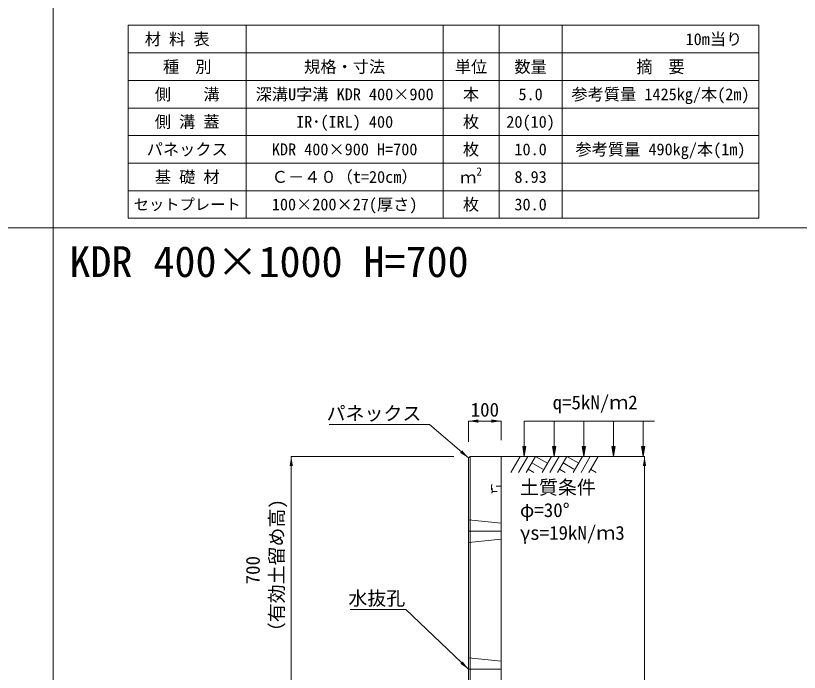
# Model space of a CAD drawing. Units: millimetres at full size. Extents: x 172874 to 217143, y 854931 to 903297.
# Drawn here: x 207428 to 209837, y 857964 to 859984 of the extents above; entities that cross this region are included whole.
import ezdxf
from ezdxf.enums import TextEntityAlignment as Align

# ---------------------------------------------------------------- set-up
doc = ezdxf.new("R2010")
doc.units = ezdxf.units.MM
doc.header["$LTSCALE"] = 20
doc.linetypes.add('DASHED', pattern=[7.5, 6, -1.5])
doc.linetypes.add('USER3', pattern=[1.35, 0.75, -0.6])
for name, color, linetype, lineweight in [('0_2', 7, 'Continuous', 20), ('Defpoints_3', 8, 'Continuous', 0), ('パネックスKDR', 2, 'Continuous', 13), ('図枠', 5, 'Continuous', 13), ('寸法・材料表', 7, 'Continuous', 13), ('寸法線', 7, 'Continuous', 13), ('引出線', 4, 'Continuous', 13), ('補助線', 8, 'Continuous', 13), ('ｲﾝｻｰﾄ', 3, 'USER3', 5), ('ﾊｯﾁﾝｸﾞ', 7, 'Continuous', 5)]:
    doc.layers.add(name, color=color, linetype=linetype, lineweight=lineweight)
doc.layers.add('文字', color=7, linetype='Continuous')
doc.styles.add('ＭＳ ゴシック', font='')
doc.styles.add('ＭＳ Ｐゴシック', font='')
doc.styles.get('ＭＳ ゴシック').set_extended_font_data('MS Gothic')
doc.styles.get('ＭＳ Ｐゴシック').set_extended_font_data('MS PGothic')

# ---------------------------------------------------------------- blocks, each defined once
blk = doc.blocks.new('filled_arrow')
at = {"color": 0, "linetype": 'Continuous', "lineweight": -2}
blk.add_solid([(7.5, 1.25), (0, 0), (7.5, -1.25)], dxfattribs=at)

msp = doc.modelspace()

# ---------------------------------------------------------------- hatches: boundary and pattern name
at = {"layer": '寸法線'}
for points in [[(208996.31, 858658.52), (208991.31, 858628.52), (208986.31, 858658.52)], [(209087.73, 858658.52), (209082.73, 858628.52), (209077.73, 858658.52)], [(209179.14, 858658.52), (209174.14, 858628.52), (209169.14, 858658.52)], [(209270.55, 858658.52), (209265.55, 858628.52), (209260.55, 858658.52)], [(209361.93, 858658.52), (209356.93, 858628.52), (209351.93, 858658.52)]]:
    msp.add_hatch(color=256, dxfattribs=at).paths.add_polyline_path(points)

# ---------------------------------------------------------------- linework, layer by layer
at = {"layer": '0_2'}
msp.add_line((208919.9, 858628.52), (209319.9, 858628.52), dxfattribs=at)
at = {"layer": 'Defpoints_3'}
for p, q in [((207773.45, 859954.4), (209712.35, 859954.4)), ((207773.45, 859954.4), (207773.45, 859869.22)), ((208136.45, 859954.4), (208136.45, 859869.22)), ((208741.45, 859954.4), (208741.45, 859869.22)), ((208913.75, 859954.4), (208913.75, 859869.22)), ((209107.35, 859954.4), (209107.35, 859869.22)), ((209712.35, 859954.4), (209712.35, 859869.22))]:
    msp.add_line(p, q, dxfattribs=at)
at = {"layer": 'パネックスKDR'}
for p, q in [((208819.9, 858623.52), (208824.9, 858628.52)), ((208819.9, 858623.52), (208819.9, 857928.52)), ((208824.9, 858628.52), (208919.9, 858628.52)), ((208919.9, 858628.52), (208919.9, 856673.52))]:
    msp.add_line(p, q, dxfattribs=at)
at = {"layer": 'パネックスKDR', "lineweight": 5}
msp.add_line((208824.9, 858628.52), (208824.9, 857928.52), dxfattribs=at)
at = {"layer": 'パネックスKDR', "linetype": 'DASHED', "lineweight": 9}
for p, q in [((208819.9, 858433.52), (208919.9, 858423.52)), ((208819.9, 858363.52), (208919.9, 858373.52)), ((208819.9, 858008.52), (208919.9, 857998.52))]:
    msp.add_line(p, q, dxfattribs=at)
at = {"layer": '図枠'}
for p, q in [((207542.9, 874031.02), (207542.9, 855531.02)), ((196742.9, 859331.02), (217142.9, 859331.02))]:
    msp.add_line(p, q, dxfattribs=at)
at = {"layer": '寸法・材料表'}
for p, q in [((207773.45, 859869.22), (209712.35, 859869.22)), ((207773.45, 859869.22), (207773.45, 859361.02)), ((208136.45, 859869.22), (208136.45, 859361.02)), ((208741.45, 859869.22), (208741.45, 859361.02)), ((208913.75, 859869.22), (208913.75, 859361.02)), ((209107.35, 859869.22), (209107.35, 859361.02)), ((209712.35, 859869.22), (209712.35, 859361.02)), ((207773.45, 859784.52), (209712.35, 859784.52)), ((207773.45, 859699.82), (209712.35, 859699.82)), ((207773.45, 859615.12), (209712.35, 859615.12)), ((207773.45, 859530.42), (209712.35, 859530.42)), ((207773.45, 859445.72), (209712.35, 859445.72)), ((207773.45, 859361.02), (209712.35, 859361.02))]:
    msp.add_line(p, q, dxfattribs=at)
at = {"layer": '寸法線'}
for p, q in [((208819.9, 858737.07), (208919.9, 858737.07)), ((208819.9, 858673.52), (208819.9, 858737.07)), ((208919.9, 858678.52), (208919.9, 858737.07)), ((208274.9, 857928.52), (208274.9, 858628.52)), ((208774.9, 858628.52), (208274.9, 858628.52)), ((208969.9, 858628.52), (209360.74, 858628.52)), ((209360.74, 856673.52), (209360.74, 858628.52))]:
    msp.add_line(p, q, dxfattribs=at)
at = {"layer": '寸法線', "lineweight": 9}
for p, q in [((209391.31, 858737.07), (208991.31, 858737.07)), ((208991.31, 858658.52), (208991.31, 858737.07)), ((209082.73, 858658.52), (209082.73, 858737.07)), ((209174.14, 858658.52), (209174.14, 858737.07)), ((209265.55, 858658.52), (209265.55, 858737.07)), ((209356.93, 858658.52), (209356.93, 858737.07))]:
    msp.add_line(p, q, dxfattribs=at)
for points in [[(208996.31, 858658.52), (208991.31, 858628.52), (208986.31, 858658.52)], [(209087.73, 858658.52), (209082.73, 858628.52), (209077.73, 858658.52)], [(209179.14, 858658.52), (209174.14, 858628.52), (209169.14, 858658.52)], [(209270.55, 858658.52), (209265.55, 858628.52), (209260.55, 858658.52)], [(209361.93, 858658.52), (209356.93, 858628.52), (209351.93, 858658.52)]]:
    msp.add_lwpolyline(points, close=True, dxfattribs=at)
at = {"layer": '引出線'}
for points in [[(208819.9, 858623.52), (208699.69, 858726.98), (208391.44, 858726.98)], [(208819.9, 857973.52), (208627.44, 858156.97), (208455.7, 858156.97)]]:
    msp.add_lwpolyline(points, dxfattribs=at)
at = {"layer": '補助線'}
for p, q in [((208819.9, 858398.52), (208919.9, 858398.52)), ((208819.9, 857973.52), (208919.9, 857973.52))]:
    msp.add_line(p, q, dxfattribs=at)
at = {"layer": 'ｲﾝｻｰﾄ'}
for p, q in [((208889.9, 858541.02), (208889.9, 858516.02)), ((208892.9, 858541.02), (208889.9, 858541.02)), ((208892.9, 858516.02), (208892.9, 858541.02)), ((208919.9, 858537.02), (208892.9, 858537.02)), ((208892.9, 858520.02), (208919.9, 858520.02)), ((208889.9, 858516.02), (208892.9, 858516.02))]:
    msp.add_line(p, q, dxfattribs=at)
at = {"layer": 'ﾊｯﾁﾝｸﾞ', "lineweight": 9}
for p, q in [((208978.55, 858628.51), (208949.9, 858578.89)), ((209002.17, 858628.51), (208973.52, 858578.89)), ((209025.79, 858628.51), (208997.14, 858578.89)), ((209025.79, 858628.51), (209062.36, 858607.4)), ((209074.55, 858628.51), (209045.9, 858578.89)), ((209098.17, 858628.51), (209069.52, 858578.89)), ((209121.79, 858628.51), (209093.14, 858578.89)), ((209121.79, 858628.51), (209158.36, 858607.4)), ((209170.55, 858628.51), (209141.9, 858578.89)), ((209194.17, 858628.51), (209165.52, 858578.89)), ((209217.79, 858628.51), (209189.14, 858578.89)), ((209014.37, 858608.73), (209047.78, 858589.44)), ((209110.37, 858608.73), (209143.78, 858589.44)), ((209002.95, 858588.95), (209020.36, 858578.89)), ((209098.95, 858588.95), (209116.36, 858578.89)), ((209194.95, 858588.95), (209212.36, 858578.89))]:
    msp.add_line(p, q, dxfattribs=at)

# ---------------------------------------------------------------- block references
at = {"layer": '寸法線', "xscale": 4, "yscale": 4}
msp.add_blockref('filled_arrow', (208819.9, 858737.07), dxfattribs=at)
for p, rotation in [((208919.9, 858737.07), 180), ((208274.9, 858628.52), 270), ((209360.74, 858628.52), 270)]:
    msp.add_blockref('filled_arrow', p, dxfattribs=dict(at, rotation=rotation))
at = {"layer": '引出線', "xscale": 4, "yscale": 4}
for p, rotation in [((208819.9, 858623.52), 139.3), ((208819.9, 857973.52), 136.4)]:
    msp.add_blockref('filled_arrow', p, dxfattribs=dict(at, rotation=rotation))

# ---------------------------------------------------------------- texts
at = {"layer": '寸法・材料表', "style": 'ＭＳ ゴシック'}
msp.add_text('\u3000材 料 表', height=36.55, dxfattribs=at).set_placement((207774.61, 859911.81), align=Align.MIDDLE_LEFT)
msp.add_text('10m当り\u3000', height=36.55, dxfattribs=at).set_placement((209711.19, 859911.81), align=Align.MIDDLE_RIGHT)
for s, height, p in [('種\u3000別', 36.55, (207954.95, 859826.87)), ('規格・寸法', 36.55, (208438.95, 859826.87)), ('単位', 36.55, (208827.6, 859826.87)), ('数量', 36.55, (209010.55, 859826.87)), ('側\u3000\u3000溝', 36.55, (207954.95, 859742.17)), ('深溝U字溝 KDR 400×900', 36.55, (208438.95, 859742.17)), ('本', 36.55, (208827.6, 859742.17)), ('5.0', 36.55, (209010.55, 859742.17)), ('参考質量 1425kg/本(2m)', 36.55, (209409.85, 859742.17)), ('側 溝 蓋', 36.55, (207954.95, 859657.47)), ('IR･(IRL) 400', 36.55, (208438.95, 859657.47)), ('枚', 36.55, (208827.6, 859657.47)), ('20(10)', 36.55, (209010.55, 859657.47)), ('パネックス', 36.55, (207954.95, 859572.77)), ('KDR 400×900 H=700', 36.55, (208438.95, 859572.77)), ('枚', 36.55, (208827.6, 859572.77)), ('10.0', 36.55, (209010.55, 859572.77)), ('参考質量 490kg/本(1m)', 36.55, (209409.85, 859572.77)), ('基 礎 材', 36.55, (207954.95, 859488.07)), ('Ｃ－４０（t=20cm）', 36.55, (208438.95, 859488.07)), ('8.93', 36.55, (209010.55, 859488.07)), ('セットプレート', 34.46, (207954.95, 859403.37)), ('100×200×27(厚さ)', 36.55, (208438.95, 859403.37)), ('枚', 36.55, (208827.6, 859403.37)), ('30.0', 36.55, (209010.55, 859403.37))]:
    msp.add_text(s, height=height, dxfattribs=at).set_placement(p, align=Align.MIDDLE_CENTER)
at = {"layer": '寸法・材料表', "style": 'ＭＳ Ｐゴシック', "width": 0.95}
msp.add_text('摘\u3000要', height=38.1, dxfattribs=at).set_placement((209409.85, 859826.87), align=Align.MIDDLE_CENTER)
at = {"layer": '寸法・材料表', "style": 'ＭＳ ゴシック'}
for s, height, p in [('2', 25.59, (208843.8, 859484.1)), ('ｍ', 36.55, (208793.95, 859457.15))]:
    msp.add_text(s, height=height, dxfattribs=at).set_placement(p, align=Align.BOTTOM_LEFT)
at = {"layer": '寸法線', "style": 'ＭＳ ゴシック'}
msp.add_text('100', height=42.72, dxfattribs=at).set_placement((208869.9, 858772.07), align=Align.MIDDLE_CENTER)
for s, p in [('土質条件', (208977.86, 858554.53)), ('φ=30°', (208977.86, 858484.53)), ('γs=19kN/ｍ3', (208977.86, 858414.53))]:
    msp.add_text(s, height=42.72, dxfattribs=at).set_placement(p, align=Align.TOP_LEFT)
for s, p in [('（有効土留め高)', (208264.1, 858059.99)), ('700', (208190.98, 858234.81))]:
    msp.add_text(s, height=42.72, rotation=90, dxfattribs=at).set_placement(p, align=Align.BOTTOM_LEFT)
at = {"layer": '引出線', "style": 'ＭＳ ゴシック'}
for s, p in [('パネックス', (208674.69, 858782.12)), ('水抜孔', (208625.19, 858213.25))]:
    msp.add_text(s, height=42.72, dxfattribs=at).set_placement(p, align=Align.TOP_RIGHT)
at = {"layer": '文字', "style": 'ＭＳ ゴシック'}
for s, height, p in [('KDR 400×1000 H=700', 94.94, (207592.9, 859151.52)), ('q=5kN/ｍ2', 42.72, (209078.2, 858760.34))]:
    msp.add_text(s, height=height, dxfattribs=at).set_placement(p, align=Align.BOTTOM_LEFT)

doc.saveas('drawing.dxf')
